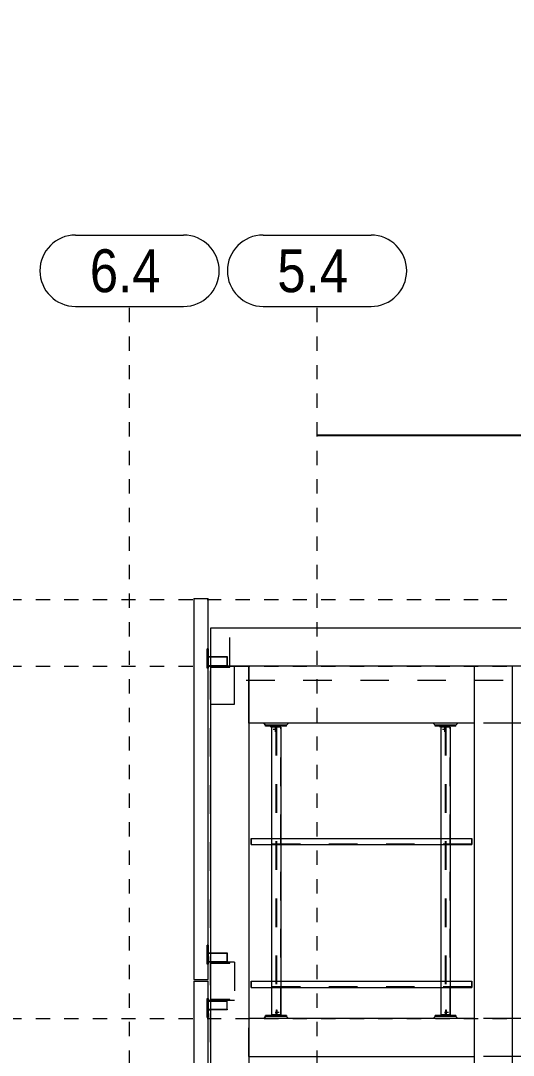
# Model space of a CAD drawing. Header units: millimetres. Extents: x 663313 to 1226001, y 1431724 to 1620898.
# Drawn here: x 663521.64 to 663526.81, y 1524740.09 to 1524750.96 of the extents above; entities that cross this region are included whole.
import ezdxf

# ---------------------------------------------------------------- set-up
doc = ezdxf.new("R2010")
doc.units = ezdxf.units.MM
for name, pattern in [('XKITLINE00', [0]), ('XKITLINE01', [4, 1, -1, 1, -1]), ('XKITLINE02', [4, 2, -2])]:
    doc.linetypes.add(name, pattern=pattern)
for name, color, linetype, lineweight in [('Bolt', 7, 'Continuous', 0), ('Part', 7, 'Continuous', 0), ('S-GRID', 7, 'Continuous', 9)]:
    doc.layers.add(name, color=color, linetype=linetype, lineweight=lineweight)
doc.layers.add('VPORT', color=7, linetype='Continuous')
doc.styles.add('Arial', font='arial.ttf')

# ---------------------------------------------------------------- blocks, each defined once
blk = doc.blocks.new('*A14331906')
at = {"layer": 'S-GRID', "color": 7, "linetype": 'XKITLINE01', "lineweight": 0}
blk.add_line((181.371058, 214.391804), (416.137168, 214.391804), dxfattribs=at)
blk = doc.blocks.new('*A14341907')
at = {"layer": 'S-GRID', "color": 7, "linetype": 'XKITLINE01', "lineweight": 0}
blk.add_line((181.371058, 209.725138), (416.137168, 209.725138), dxfattribs=at)
blk = doc.blocks.new('*A14351908')
at = {"layer": 'S-GRID', "color": 7, "linetype": 'XKITLINE01', "lineweight": 0}
blk.add_line((181.371058, 185.058471), (416.137168, 185.058471), dxfattribs=at)
blk = doc.blocks.new('*A14961969')
at = {"layer": 'S-GRID', "color": 7, "linetype": 'XKITLINE01', "lineweight": 0}
blk.add_line((193.943233, 113.807465), (193.943233, 234.909797), dxfattribs=at)
at = {"layer": 'S-GRID', "color": 7, "style": 'Arial', "width": 0.85}
blk.add_text('6.4', height=3, dxfattribs=at).set_placement((191.162227, 235.909797))
blk = doc.blocks.new('*A15001973')
at = {"layer": 'Part', "color": 7, "linetype": 'XKITLINE02', "lineweight": 0}
for p, q in [((201.291121, 209.725138), (201.292922, 209.725138)), ((252.111087, 209.725138), (201.291121, 209.725138)), ((201.291121, 208.725138), (201.291121, 209.725138)), ((252.110886, 208.725138), (201.291121, 208.725138)), ((252.110886, 208.725138), (252.111087, 208.725138))]:
    blk.add_line(p, q, dxfattribs=at)
at = {"layer": 'Part', "color": 7, "linetype": 'XKITLINE00', "lineweight": 0}
for p, q in [((252.110886, 209.725138), (252.110886, 208.725138)), ((252.112763, 209.725138), (252.111087, 209.725138)), ((252.111087, 208.725138), (252.112763, 208.725138))]:
    blk.add_line(p, q, dxfattribs=at)
blk = doc.blocks.new('*A15011974')
at = {"layer": 'Part', "color": 7, "linetype": 'XKITLINE00', "lineweight": 0}
for p, q in [((252.112964, 212.391804), (199.623236, 212.391804)), ((199.623236, 212.391804), (199.623236, 209.725138)), ((252.109917, 212.391804), (252.109917, 209.725138)), ((218.076578, 209.725138), (199.623236, 209.725138)), ((252.109917, 209.725138), (220.743244, 209.725138)), ((252.109917, 209.725138), (252.112964, 209.725138))]:
    blk.add_line(p, q, dxfattribs=at)
at = {"layer": 'Part', "color": 7, "linetype": 'XKITLINE02', "lineweight": 0}
for p, q in [((200.957544, 209.725138), (200.957544, 212.391804)), ((250.77756, 209.725138), (250.77756, 212.391804)), ((250.77756, 212.391804), (250.779631, 212.391804)), ((199.623236, 209.725138), (199.626254, 209.725138)), ((220.743244, 209.725138), (218.076578, 209.725138))]:
    blk.add_line(p, q, dxfattribs=at)
blk = doc.blocks.new('*A15021975')
at = {"layer": 'Part', "color": 7, "linetype": 'XKITLINE00', "lineweight": 0}
for p, q in [((202.289902, 205.725138), (202.289902, 209.725138)), ((218.076578, 209.725138), (202.289902, 209.725138)), ((250.443001, 209.725138), (220.743244, 209.725138)), ((250.443001, 205.725138), (250.443001, 209.725138)), ((218.076578, 205.725138), (202.289902, 205.725138)), ((250.443201, 205.725138), (220.743244, 205.725138))]:
    blk.add_line(p, q, dxfattribs=at)
at = {"layer": 'Part', "color": 7, "linetype": 'XKITLINE02', "lineweight": 0}
for p, q in [((202.289902, 209.725138), (202.291122, 209.725138)), ((202.291122, 209.725138), (202.291122, 205.725138)), ((220.743244, 209.725138), (218.076578, 209.725138)), ((250.443001, 209.725138), (250.444221, 209.725138)), ((250.444221, 209.725138), (250.443001, 209.725138)), ((250.444221, 205.725138), (250.444221, 209.725138)), ((202.291122, 205.725138), (202.289902, 205.725138)), ((220.743244, 205.725138), (218.076578, 205.725138)), ((250.443201, 205.725138), (250.444221, 205.725138)), ((250.444221, 205.725138), (250.443201, 205.725138))]:
    blk.add_line(p, q, dxfattribs=at)
blk = doc.blocks.new('*A15031976')
at = {"layer": 'Part', "color": 7, "linetype": 'XKITLINE00', "lineweight": 0}
for p, q in [((202.456583, 197.225138), (202.456583, 197.658471)), ((202.456583, 197.658471), (202.456622, 197.658471)), ((202.456583, 197.658471), (217.910553, 197.658471)), ((202.456583, 197.225138), (217.910553, 197.225138)), ((217.909943, 197.658471), (217.909943, 197.225138)), ((217.910514, 197.265138), (217.909943, 197.265138)), ((217.909982, 197.265138), (217.910514, 197.265138)), ((217.910514, 197.265138), (217.910514, 197.658471)), ((217.910553, 197.265138), (217.910553, 197.225138))]:
    blk.add_line(p, q, dxfattribs=at)
at = {"layer": 'Part', "color": 7, "linetype": 'XKITLINE02', "lineweight": 0}
for p, q in [((202.457193, 197.225138), (202.456583, 197.225138)), ((202.456622, 197.658471), (202.456622, 197.265138)), ((202.456622, 197.265138), (202.457154, 197.265138)), ((217.909943, 197.265138), (202.456622, 197.265138)), ((202.457154, 197.265138), (202.457154, 197.658471)), ((202.457154, 197.658471), (202.457193, 197.658471)), ((202.457193, 197.658471), (202.457193, 197.225138)), ((217.909982, 197.658471), (217.909943, 197.658471)), ((217.909982, 197.265138), (217.909982, 197.658471)), ((217.910553, 197.658471), (217.910514, 197.658471)), ((217.910553, 197.658471), (217.910553, 197.265138))]:
    blk.add_line(p, q, dxfattribs=at)
blk = doc.blocks.new('*A15041977')
at = {"layer": 'Part', "color": 7, "linetype": 'XKITLINE00', "lineweight": 0}
for p, q in [((218.076578, 185.058471), (202.289902, 185.058471)), ((202.289902, 185.058471), (202.289902, 182.391804)), ((250.443001, 185.058471), (220.743244, 185.058471)), ((250.443001, 185.058471), (250.443201, 185.058471)), ((250.443001, 185.058471), (250.443001, 182.391804)), ((250.443201, 185.058471), (250.443001, 185.058471)), ((202.289902, 182.391804), (218.076578, 182.391804)), ((250.443001, 182.391804), (220.743244, 182.391804)), ((250.443001, 182.391804), (250.443201, 182.391804))]:
    blk.add_line(p, q, dxfattribs=at)
at = {"layer": 'Part', "color": 7, "linetype": 'XKITLINE02', "lineweight": 0}
for p, q in [((202.291122, 182.391804), (202.291122, 185.058471)), ((220.743244, 185.058471), (218.076578, 185.058471)), ((250.443201, 185.058471), (250.444221, 185.058471)), ((250.443201, 185.058471), (250.444221, 185.058471)), ((250.444221, 182.391804), (250.444221, 185.058471)), ((220.743244, 182.391804), (218.076578, 182.391804)), ((250.443001, 182.391804), (250.444221, 182.391804)), ((250.443201, 182.391804), (250.444221, 182.391804))]:
    blk.add_line(p, q, dxfattribs=at)
blk = doc.blocks.new('*A15051978')
at = {"layer": 'Part', "color": 7, "linetype": 'XKITLINE00', "lineweight": 0}
for p, q in [((202.456583, 187.225138), (202.456583, 187.658471)), ((202.456583, 187.658471), (202.456622, 187.658471)), ((202.456583, 187.658471), (217.910553, 187.658471)), ((217.909943, 187.658471), (217.909943, 187.225138)), ((217.910514, 187.265138), (217.910514, 187.658471)), ((202.456583, 187.225138), (217.910553, 187.225138)), ((217.910514, 187.265138), (217.909943, 187.265138)), ((217.909982, 187.265138), (217.910514, 187.265138)), ((217.910553, 187.265138), (217.910553, 187.225138))]:
    blk.add_line(p, q, dxfattribs=at)
at = {"layer": 'Part', "color": 7, "linetype": 'XKITLINE02', "lineweight": 0}
for p, q in [((202.456622, 187.658471), (202.456622, 187.265138)), ((202.457154, 187.265138), (202.457154, 187.658471)), ((202.457154, 187.658471), (202.457193, 187.658471)), ((202.457193, 187.658471), (202.457193, 187.225138)), ((217.909982, 187.658471), (217.909943, 187.658471)), ((217.909982, 187.265138), (217.909982, 187.658471)), ((217.910553, 187.658471), (217.910514, 187.658471)), ((217.910553, 187.658471), (217.910553, 187.265138)), ((202.457193, 187.225138), (202.456583, 187.225138)), ((202.456622, 187.265138), (202.457154, 187.265138)), ((217.909943, 187.265138), (202.456622, 187.265138))]:
    blk.add_line(p, q, dxfattribs=at)
blk = doc.blocks.new('*A15211994')
at = {"layer": 'S-GRID', "color": 7, "linetype": 'XKITLINE01', "lineweight": 0}
blk.add_line((207.07657, 113.807465), (207.07657, 234.909797), dxfattribs=at)
at = {"layer": 'S-GRID', "color": 7, "style": 'Arial', "width": 0.85}
blk.add_text('5.4', height=3, dxfattribs=at).set_placement((204.295564, 235.909797))
blk = doc.blocks.new('*A15221995')
at = {"layer": 'S-GRID', "color": 7, "linetype": 'XKITLINE00', "lineweight": 0}
for p, q in [((203.295564, 239.909797), (210.857576, 239.909797)), ((203.295564, 234.909797), (210.857576, 234.909797))]:
    blk.add_line(p, q, dxfattribs=at)
for centre, start, end in [((203.295564, 237.409797), 90, 270), ((210.857576, 237.409797), 270, 90)]:
    blk.add_arc(centre, 2.5, start, end, dxfattribs=at)
blk = doc.blocks.new('*A15241997')
at = {"layer": 'Part', "color": 7, "linetype": 'XKITLINE00', "lineweight": 0}
for p, q in [((218.076578, 209.725138), (218.076578, 157.458471)), ((220.743244, 209.725138), (218.076578, 209.725138)), ((220.743244, 209.725138), (220.743244, 158.125138)), ((220.744463, 205.725138), (220.744463, 185.058471)), ((220.744463, 182.391804), (220.744463, 158.725138)), ((220.743244, 158.075138), (220.743244, 157.508471)), ((219.209164, 155.058471), (219.076683, 155.058471))]:
    blk.add_line(p, q, dxfattribs=at)
at = {"layer": 'Part', "color": 7, "linetype": 'XKITLINE02', "lineweight": 0}
for p, q in [((218.077797, 209.725138), (218.077797, 155.058471)), ((220.743244, 209.725138), (220.744463, 209.725138)), ((220.744463, 209.725138), (220.743244, 209.725138)), ((220.744463, 209.725138), (220.744463, 205.725138)), ((220.744463, 185.058471), (220.744463, 182.391804)), ((220.744463, 158.725138), (220.744463, 155.058471)), ((220.743244, 158.125138), (220.743244, 158.075138)), ((218.076578, 157.458471), (218.076578, 155.058471)), ((220.743244, 157.508471), (220.743244, 155.058471)), ((219.076683, 155.058471), (218.076578, 155.058471)), ((220.744463, 155.058471), (219.209164, 155.058471)), ((220.743244, 155.058471), (220.744463, 155.058471))]:
    blk.add_line(p, q, dxfattribs=at)
blk = doc.blocks.new('*A15251998')
at = {"layer": 'Part', "color": 7, "linetype": 'XKITLINE00', "lineweight": 0}
for p, q in [((199.623236, 209.725138), (199.623236, 157.458471)), ((199.623236, 209.725138), (202.289902, 209.725138)), ((202.289902, 209.725138), (202.289902, 157.458471)), ((202.291121, 205.725138), (202.291121, 185.058471))]:
    blk.add_line(p, q, dxfattribs=at)
at = {"layer": 'Part', "color": 7, "linetype": 'XKITLINE02', "lineweight": 0}
for p, q in [((199.624455, 135.391804), (199.624455, 209.725138)), ((202.289902, 209.725138), (202.291121, 209.725138)), ((202.289902, 209.725138), (202.291121, 209.725138)), ((202.291121, 209.725138), (202.291121, 205.725138)), ((202.291121, 185.058471), (202.291121, 182.391804))]:
    blk.add_line(p, q, dxfattribs=at)
blk = doc.blocks.new('*A15261999')
at = {"layer": 'Part', "color": 7, "linetype": 'XKITLINE00', "lineweight": 0}
for p, q in [((198.456545, 214.458471), (198.456545, 187.791804)), ((198.456545, 214.458471), (199.459588, 214.458471)), ((199.456545, 187.791804), (199.456545, 214.458471)), ((198.456545, 187.791804), (199.459588, 187.791804)), ((198.456545, 187.658471), (198.456545, 167.791804)), ((198.456545, 187.658471), (199.459588, 187.658471)), ((199.456545, 167.791804), (199.456545, 187.658471))]:
    blk.add_line(p, q, dxfattribs=at)
blk = doc.blocks.new('*A16232096')
at = {"layer": 'S-GRID', "color": 7, "linetype": 'XKITLINE00', "lineweight": 0}
for p, q in [((190.162227, 239.909797), (197.724239, 239.909797)), ((190.162227, 234.909797), (197.724239, 234.909797))]:
    blk.add_line(p, q, dxfattribs=at)
for centre, start, end in [((190.162227, 237.409797), 90, 270), ((197.724239, 237.409797), 270, 90)]:
    blk.add_arc(centre, 2.5, start, end, dxfattribs=at)
blk = doc.blocks.new('*A16262099')
at = {"layer": 'Part', "color": 7, "linetype": 'XKITLINE00', "lineweight": 0}
for p, q in [((199.458374, 210.391804), (199.623236, 210.391804)), ((199.458374, 209.725138), (199.458374, 210.391804)), ((199.623236, 209.725138), (199.458374, 209.725138))]:
    blk.add_line(p, q, dxfattribs=at)
at = {"layer": 'Part', "color": 7, "linetype": 'XKITLINE02', "lineweight": 0}
for p, q in [((200.79195, 210.341804), (199.458398, 210.341804)), ((199.458398, 210.341804), (199.458398, 209.775138)), ((199.458618, 210.341804), (199.458618, 210.391804)), ((199.623236, 210.391804), (200.79195, 210.391804)), ((200.79195, 210.391804), (200.791706, 210.391804)), ((200.791706, 210.391804), (200.791706, 209.725138)), ((200.79173, 209.775138), (200.79173, 210.341804)), ((200.79173, 210.341804), (200.79195, 210.341804)), ((200.79195, 210.341804), (200.79195, 210.391804)), ((199.458398, 209.775138), (200.79195, 209.775138)), ((199.458618, 209.725138), (199.458618, 209.775138)), ((199.62504, 209.725138), (199.623236, 209.725138)), ((199.623236, 209.725138), (200.79195, 209.725138)), ((200.791706, 209.725138), (200.79195, 209.725138)), ((200.79195, 209.775138), (200.79173, 209.775138)), ((200.79195, 209.725138), (200.79195, 209.775138))]:
    blk.add_line(p, q, dxfattribs=at)
blk = doc.blocks.new('*A16272100')
at = {"layer": 'Part', "color": 7, "linetype": 'XKITLINE02', "lineweight": 0}
for p, q in [((199.458983, 210.925138), (199.391341, 210.925138)), ((199.391341, 209.591804), (199.391341, 210.925138)), ((199.392317, 210.925138), (199.392317, 209.591804)), ((199.458983, 210.391804), (199.458983, 209.725138)), ((199.458983, 209.591804), (199.391341, 209.591804))]:
    blk.add_line(p, q, dxfattribs=at)
at = {"layer": 'Part', "color": 7, "linetype": 'XKITLINE00', "lineweight": 0}
for p, q in [((199.458008, 210.925138), (199.458008, 209.591804)), ((199.458008, 210.925138), (199.458983, 210.925138)), ((199.458983, 210.925138), (199.458983, 210.391804)), ((199.458008, 209.591804), (199.458983, 209.591804)), ((199.458983, 209.725138), (199.458983, 209.591804))]:
    blk.add_line(p, q, dxfattribs=at)
blk = doc.blocks.new('*A16282101')
at = {"layer": 'Part', "color": 7, "linetype": 'XKITLINE02', "lineweight": 0}
for p, q in [((200.958982, 209.725138), (199.624674, 209.725138)), ((199.624674, 209.725138), (199.624674, 209.658471)), ((199.624674, 209.658471), (200.958982, 209.658471)), ((199.625649, 209.658471), (199.625649, 209.725138)), ((200.958007, 209.658471), (200.958007, 209.725138)), ((200.958982, 209.658471), (200.958982, 209.725138))]:
    blk.add_line(p, q, dxfattribs=at)
blk = doc.blocks.new('*A16292102')
at = {"layer": 'Part', "color": 7, "linetype": 'XKITLINE02', "lineweight": 0}
for p, q in [((199.624455, 209.725138), (199.626255, 209.725138)), ((201.291121, 209.725138), (199.624455, 209.725138)), ((199.624455, 209.725138), (199.624455, 207.058471)), ((201.291121, 209.725138), (201.292922, 209.725138)), ((201.291121, 207.058471), (201.291121, 209.725138)), ((199.624455, 207.058471), (199.626255, 207.058471)), ((199.624455, 207.058471), (201.291121, 207.058471)), ((201.291121, 207.058471), (201.292922, 207.058471))]:
    blk.add_line(p, q, dxfattribs=at)
blk = doc.blocks.new('*A16302103')
at = {"layer": 'Part', "color": 7, "linetype": 'XKITLINE00', "lineweight": 0}
for p, q in [((204.944007, 205.591804), (203.47734, 205.591804)), ((203.47734, 205.591804), (203.47734, 205.525138)), ((204.944007, 205.525138), (203.47734, 205.525138)), ((204.944543, 205.591804), (204.944007, 205.591804)), ((204.944007, 205.591804), (204.944543, 205.591804)), ((204.944007, 205.525138), (204.944007, 205.591804)), ((204.944007, 205.525138), (204.944543, 205.525138)), ((204.944543, 205.525138), (204.944007, 205.525138)), ((204.944543, 205.525138), (204.944543, 205.591804))]:
    blk.add_line(p, q, dxfattribs=at)
at = {"layer": 'Part', "color": 7, "linetype": 'XKITLINE02', "lineweight": 0}
blk.add_line((203.477877, 205.525138), (203.477877, 205.591804), dxfattribs=at)
blk = doc.blocks.new('*A16312104')
at = {"layer": 'Part', "color": 7, "linetype": 'XKITLINE00', "lineweight": 0}
for p, q in [((203.47734, 205.591804), (203.343909, 205.725138)), ((204.944007, 205.591804), (203.47734, 205.591804)), ((205.077242, 205.725138), (204.944007, 205.591804)), ((204.944543, 205.591804), (204.944007, 205.591804)), ((205.077974, 205.725138), (204.944543, 205.591804))]:
    blk.add_line(p, q, dxfattribs=at)
at = {"layer": 'Part', "color": 7, "linetype": 'XKITLINE02', "lineweight": 0}
for p, q in [((205.077974, 205.725138), (203.343909, 205.725138)), ((203.344641, 205.725138), (203.477877, 205.591804)), ((203.477877, 205.591804), (203.47734, 205.591804)), ((205.077242, 205.725138), (205.077974, 205.725138))]:
    blk.add_line(p, q, dxfattribs=at)
blk = doc.blocks.new('*A16322105')
at = {"layer": 'Part', "color": 7, "linetype": 'XKITLINE00', "lineweight": 0}
for p, q in [((203.790795, 205.525138), (203.790795, 205.491804)), ((203.790795, 205.491804), (204.157462, 205.491804)), ((204.157462, 205.491804), (204.157462, 205.458471)), ((204.190795, 205.525138), (204.190795, 205.458471)), ((204.191088, 205.525138), (204.191088, 205.458471))]:
    blk.add_line(p, q, dxfattribs=at)
at = {"layer": 'Part', "color": 7, "linetype": 'XKITLINE02', "lineweight": 0}
for p, q in [((204.191088, 205.525138), (203.790795, 205.525138)), ((203.791088, 205.491804), (203.791088, 205.525138)), ((204.157755, 205.491804), (204.157462, 205.491804)), ((204.157462, 205.458471), (204.157462, 205.125138)), ((204.191088, 205.125138), (204.157462, 205.125138)), ((204.157755, 205.125138), (204.157755, 205.491804)), ((204.190795, 205.458471), (204.190795, 205.125138)), ((204.191088, 205.458471), (204.191088, 205.125138))]:
    blk.add_line(p, q, dxfattribs=at)
blk = doc.blocks.new('*A16332106')
at = {"layer": 'Bolt', "color": 7, "linetype": 'XKITLINE02', "lineweight": 0}
for p, q in [((204.283742, 205.291804), (203.997608, 205.291804)), ((204.190846, 205.245138), (204.157513, 205.245138)), ((204.191037, 205.338471), (204.157703, 205.338471)), ((204.230907, 205.245138), (204.190907, 205.245138)), ((204.230976, 205.338471), (204.190976, 205.338471))]:
    blk.add_line(p, q, dxfattribs=at)
blk = doc.blocks.new('*A16342107')
at = {"layer": 'Bolt'}
for points in [[(203.724, 205.592), (203.724, 205.525), (203.631, 205.525), (203.631, 205.592)], [(204.791, 205.592), (204.791, 205.525), (204.698, 205.525), (204.698, 205.592)]]:
    blk.add_hatch(color=7, dxfattribs=at).paths.add_polyline_path(points, flags=17)
at = {"layer": 'Bolt', "color": 7, "linetype": 'XKITLINE00', "lineweight": 0}
for p, q in [((203.631, 205.592), (203.631, 205.525)), ((203.678, 205.592), (203.678, 205.525)), ((203.724, 205.592), (203.724, 205.525)), ((204.698, 205.592), (204.698, 205.525)), ((204.744, 205.592), (204.744, 205.525)), ((204.791, 205.592), (204.791, 205.525))]:
    blk.add_line(p, q, dxfattribs=at)
blk = doc.blocks.new('*A16362109')
at = {"layer": 'Part', "color": 7, "linetype": 'XKITLINE02', "lineweight": 0}
for p, q in [((201.292922, 188.991804), (199.624455, 188.991804)), ((199.624455, 188.991804), (199.624455, 186.325138)), ((201.291121, 188.991804), (201.291121, 186.325138)), ((199.624455, 186.325138), (201.292922, 186.325138))]:
    blk.add_line(p, q, dxfattribs=at)
blk = doc.blocks.new('*A16372110')
at = {"layer": 'Part', "color": 7, "linetype": 'XKITLINE00', "lineweight": 0}
for p, q in [((204.544031, 205.458471), (203.877365, 205.458471)), ((203.877365, 205.458471), (203.877365, 197.658471)), ((204.54407, 205.458471), (204.544031, 205.458471)), ((204.54448, 205.458471), (204.544031, 205.458471)), ((204.544031, 205.458471), (204.544031, 197.658471)), ((204.54448, 205.458471), (204.54448, 197.658471)), ((204.544519, 205.458471), (204.54448, 205.458471)), ((203.877365, 197.225138), (203.877365, 187.658471)), ((204.544031, 197.225138), (204.544031, 187.658471)), ((204.54448, 197.225138), (204.54448, 187.658471)), ((203.877365, 187.225138), (203.877365, 185.325138)), ((204.544031, 187.225138), (204.544031, 185.325138)), ((204.54448, 187.225138), (204.54448, 185.325138)), ((203.877404, 185.325138), (203.877365, 185.325138)), ((203.877365, 185.325138), (204.544031, 185.325138)), ((204.544031, 185.325138), (204.54407, 185.325138)), ((204.54448, 185.325138), (204.544031, 185.325138)), ((204.54448, 185.325138), (204.544519, 185.325138))]:
    blk.add_line(p, q, dxfattribs=at)
at = {"layer": 'Part', "color": 7, "linetype": 'XKITLINE02', "lineweight": 0}
for p, q in [((203.877404, 205.458471), (203.877404, 185.325138)), ((203.877813, 205.458471), (203.877813, 185.325138)), ((203.877852, 205.458471), (203.877852, 185.325138)), ((204.190737, 205.458471), (204.190737, 185.325138)), ((204.191146, 205.458471), (204.191146, 185.325138)), ((204.230737, 205.458471), (204.230737, 185.325138)), ((204.231146, 205.458471), (204.231146, 185.325138)), ((204.544519, 205.458471), (204.544031, 205.458471)), ((204.54407, 185.325138), (204.54407, 205.458471)), ((204.544519, 185.325138), (204.544519, 205.458471)), ((203.877365, 197.658471), (203.877365, 197.225138)), ((204.544031, 197.658471), (204.544031, 197.225138)), ((204.54448, 197.658471), (204.54448, 197.225138)), ((203.877365, 187.658471), (203.877365, 187.225138)), ((204.544031, 187.658471), (204.544031, 187.225138)), ((204.54448, 187.658471), (204.54448, 187.225138)), ((204.544519, 185.325138), (204.544031, 185.325138))]:
    blk.add_line(p, q, dxfattribs=at)
blk = doc.blocks.new('*A16392112')
at = {"layer": 'Part', "color": 7, "linetype": 'XKITLINE00', "lineweight": 0}
for p, q in [((203.47734, 185.191804), (203.343909, 185.058471)), ((204.944007, 185.191804), (203.47734, 185.191804)), ((204.944543, 185.191804), (204.944007, 185.191804)), ((204.944007, 185.191804), (205.077242, 185.058471)), ((205.077974, 185.058471), (204.944543, 185.191804))]:
    blk.add_line(p, q, dxfattribs=at)
at = {"layer": 'Part', "color": 7, "linetype": 'XKITLINE02', "lineweight": 0}
for p, q in [((203.343909, 185.058471), (203.344641, 185.058471)), ((205.077974, 185.058471), (203.343909, 185.058471)), ((203.344641, 185.058471), (203.477877, 185.191804)), ((204.944543, 185.191804), (204.944007, 185.191804))]:
    blk.add_line(p, q, dxfattribs=at)
blk = doc.blocks.new('*A16402113')
at = {"layer": 'Part', "color": 7, "linetype": 'XKITLINE02', "lineweight": 0}
for p, q in [((200.958982, 186.391804), (199.624674, 186.391804)), ((199.624674, 186.391804), (199.624674, 186.325138)), ((199.624674, 186.325138), (200.958982, 186.325138)), ((199.625649, 186.325138), (199.625649, 186.391804)), ((200.958007, 186.325138), (200.958007, 186.391804)), ((200.958982, 186.325138), (200.958982, 186.391804))]:
    blk.add_line(p, q, dxfattribs=at)
blk = doc.blocks.new('*A16412114')
at = {"layer": 'Part', "color": 7, "linetype": 'XKITLINE02', "lineweight": 0}
for p, q in [((199.391341, 185.125138), (199.391341, 186.458471)), ((199.391341, 186.458471), (199.392317, 186.458471)), ((199.391341, 186.458471), (199.458008, 186.458471)), ((199.392317, 186.458471), (199.392317, 185.125138)), ((199.458983, 186.325138), (199.458983, 185.658471)), ((199.392317, 185.125138), (199.391341, 185.125138)), ((199.391341, 185.125138), (199.458008, 185.125138))]:
    blk.add_line(p, q, dxfattribs=at)
at = {"layer": 'Part', "color": 7, "linetype": 'XKITLINE00', "lineweight": 0}
for p, q in [((199.458983, 186.458471), (199.458008, 186.458471)), ((199.458008, 186.458471), (199.458008, 185.125138)), ((199.458983, 186.458471), (199.458983, 186.325138)), ((199.458983, 185.658471), (199.458983, 185.125138)), ((199.458008, 185.125138), (199.458983, 185.125138))]:
    blk.add_line(p, q, dxfattribs=at)
blk = doc.blocks.new('*A16422115')
at = {"layer": 'Part', "color": 7, "linetype": 'XKITLINE00', "lineweight": 0}
for p, q in [((199.458374, 185.658471), (199.458374, 186.325138)), ((199.458374, 186.325138), (199.623236, 186.325138)), ((199.458374, 185.658471), (199.623236, 185.658471))]:
    blk.add_line(p, q, dxfattribs=at)
at = {"layer": 'Part', "color": 7, "linetype": 'XKITLINE02', "lineweight": 0}
for p, q in [((199.458374, 186.325138), (199.458618, 186.325138)), ((199.458618, 186.275138), (199.458398, 186.275138)), ((199.458398, 186.275138), (199.458398, 185.708471)), ((199.458398, 186.275138), (200.79195, 186.275138)), ((199.458618, 186.325138), (199.458618, 186.275138)), ((199.623236, 186.325138), (199.624455, 186.325138)), ((199.623236, 186.325138), (200.79195, 186.325138)), ((200.791706, 185.658471), (200.791706, 186.325138)), ((200.79173, 185.708471), (200.79173, 186.275138)), ((200.79195, 186.275138), (200.79195, 186.325138)), ((199.458618, 185.658471), (199.458374, 185.658471)), ((199.458398, 185.708471), (199.458618, 185.708471)), ((199.458398, 185.708471), (200.79195, 185.708471)), ((199.458618, 185.708471), (199.458618, 185.658471)), ((200.79195, 185.658471), (199.623236, 185.658471)), ((200.79195, 185.708471), (200.79195, 185.658471))]:
    blk.add_line(p, q, dxfattribs=at)
blk = doc.blocks.new('*A16432116')
at = {"layer": 'Part', "color": 7, "linetype": 'XKITLINE02', "lineweight": 0}
for p, q in [((200.958982, 188.991804), (199.624674, 188.991804)), ((199.624674, 188.991804), (199.624674, 188.925138)), ((199.624674, 188.925138), (200.958982, 188.925138)), ((199.625649, 188.925138), (199.625649, 188.991804)), ((200.958007, 188.925138), (200.958007, 188.991804)), ((200.958982, 188.925138), (200.958982, 188.991804))]:
    blk.add_line(p, q, dxfattribs=at)
blk = doc.blocks.new('*A16442117')
at = {"layer": 'Part', "color": 7, "linetype": 'XKITLINE02', "lineweight": 0}
for p, q in [((199.458983, 190.191804), (199.391341, 190.191804)), ((199.391341, 188.858471), (199.391341, 190.191804)), ((199.392317, 190.191804), (199.392317, 188.858471)), ((199.458983, 189.658471), (199.458983, 188.991804)), ((199.458983, 188.858471), (199.391341, 188.858471))]:
    blk.add_line(p, q, dxfattribs=at)
at = {"layer": 'Part', "color": 7, "linetype": 'XKITLINE00', "lineweight": 0}
for p, q in [((199.458008, 190.191804), (199.458008, 188.858471)), ((199.458008, 190.191804), (199.458983, 190.191804)), ((199.458983, 190.191804), (199.458983, 189.658471)), ((199.458008, 188.858471), (199.458983, 188.858471)), ((199.458983, 188.991804), (199.458983, 188.858471))]:
    blk.add_line(p, q, dxfattribs=at)
blk = doc.blocks.new('*A16452118')
at = {"layer": 'Part', "color": 7, "linetype": 'XKITLINE00', "lineweight": 0}
for p, q in [((199.458374, 189.658471), (199.623236, 189.658471)), ((199.458374, 188.991804), (199.458374, 189.658471)), ((199.623236, 188.991804), (199.458374, 188.991804))]:
    blk.add_line(p, q, dxfattribs=at)
at = {"layer": 'Part', "color": 7, "linetype": 'XKITLINE02', "lineweight": 0}
for p, q in [((200.79195, 189.608471), (199.458398, 189.608471)), ((199.458398, 189.608471), (199.458398, 189.041804)), ((199.458618, 189.608471), (199.458618, 189.658471)), ((199.623236, 189.658471), (200.79195, 189.658471)), ((200.79195, 189.658471), (200.791706, 189.658471)), ((200.791706, 189.658471), (200.791706, 188.991804)), ((200.79173, 189.041804), (200.79173, 189.608471)), ((200.79173, 189.608471), (200.79195, 189.608471)), ((200.79195, 189.608471), (200.79195, 189.658471)), ((199.458398, 189.041804), (200.79195, 189.041804)), ((199.458618, 188.991804), (199.458618, 189.041804)), ((199.624455, 188.991804), (199.623236, 188.991804)), ((199.623236, 188.991804), (200.79195, 188.991804)), ((200.791706, 188.991804), (200.79195, 188.991804)), ((200.79195, 189.041804), (200.79173, 189.041804)), ((200.79195, 188.991804), (200.79195, 189.041804))]:
    blk.add_line(p, q, dxfattribs=at)
blk = doc.blocks.new('*A16462119')
at = {"layer": 'Part', "color": 7, "linetype": 'XKITLINE00', "lineweight": 0}
for p, q in [((204.944543, 185.258471), (203.47734, 185.258471)), ((203.47734, 185.191804), (203.47734, 185.258471)), ((204.944543, 185.191804), (203.47734, 185.191804)), ((204.944007, 185.258471), (204.944543, 185.258471)), ((204.944007, 185.258471), (204.944007, 185.191804)), ((204.944007, 185.191804), (204.944543, 185.191804)), ((204.944543, 185.191804), (204.944543, 185.258471))]:
    blk.add_line(p, q, dxfattribs=at)
at = {"layer": 'Part', "color": 7, "linetype": 'XKITLINE02', "lineweight": 0}
blk.add_line((203.477877, 185.191804), (203.477877, 185.258471), dxfattribs=at)
blk = doc.blocks.new('*A16472120')
at = {"layer": 'Part', "color": 7, "linetype": 'XKITLINE02', "lineweight": 0}
for p, q in [((204.230795, 185.658471), (204.264421, 185.658471)), ((204.230795, 185.658471), (204.230795, 185.325138)), ((204.231088, 185.258471), (204.231088, 185.658471)), ((204.264129, 185.658471), (204.264129, 185.325138)), ((204.264421, 185.658471), (204.264421, 185.325138)), ((204.631088, 185.258471), (204.230795, 185.258471))]:
    blk.add_line(p, q, dxfattribs=at)
at = {"layer": 'Part', "color": 7, "linetype": 'XKITLINE00', "lineweight": 0}
for p, q in [((204.230795, 185.325138), (204.230795, 185.258471)), ((204.264129, 185.325138), (204.264129, 185.291804)), ((204.264129, 185.291804), (204.630795, 185.291804)), ((204.264421, 185.325138), (204.264421, 185.291804)), ((204.630795, 185.291804), (204.631088, 185.291804)), ((204.631088, 185.291804), (204.630795, 185.291804)), ((204.630795, 185.291804), (204.630795, 185.258471)), ((204.631088, 185.291804), (204.631088, 185.258471))]:
    blk.add_line(p, q, dxfattribs=at)
blk = doc.blocks.new('*A16482121')
at = {"layer": 'Bolt', "color": 7, "linetype": 'XKITLINE02', "lineweight": 0}
for p, q in [((204.138142, 185.491804), (204.424275, 185.491804)), ((204.190907, 185.538471), (204.230907, 185.538471)), ((204.230846, 185.538471), (204.26418, 185.538471)), ((204.190976, 185.445138), (204.230976, 185.445138)), ((204.231037, 185.445138), (204.26437, 185.445138))]:
    blk.add_line(p, q, dxfattribs=at)
blk = doc.blocks.new('*A16492122')
at = {"layer": 'Bolt'}
for points in [[(203.724, 185.258), (203.724, 185.192), (203.631, 185.192), (203.631, 185.258)], [(204.791, 185.258), (204.791, 185.192), (204.698, 185.192), (204.698, 185.258)]]:
    blk.add_hatch(color=7, dxfattribs=at).paths.add_polyline_path(points, flags=17)
at = {"layer": 'Bolt', "color": 7, "linetype": 'XKITLINE00', "lineweight": 0}
for p, q in [((203.631, 185.192), (203.631, 185.258)), ((203.678, 185.192), (203.678, 185.258)), ((203.724, 185.192), (203.724, 185.258)), ((204.698, 185.192), (204.698, 185.258)), ((204.744, 185.192), (204.744, 185.258)), ((204.791, 185.192), (204.791, 185.258))]:
    blk.add_line(p, q, dxfattribs=at)
blk = doc.blocks.new('*A17922265')
at = {"layer": 'Part', "color": 7, "linetype": 'XKITLINE00', "lineweight": 0}
for p, q in [((216.40973, 205.458471), (215.743063, 205.458471)), ((215.743063, 205.458471), (215.743063, 197.658471)), ((216.409769, 205.458471), (216.40973, 205.458471)), ((216.410179, 205.458471), (216.40973, 205.458471)), ((216.40973, 205.458471), (216.40973, 197.658471)), ((216.410179, 205.458471), (216.410179, 197.658471)), ((216.410218, 205.458471), (216.410179, 205.458471)), ((215.743063, 197.225138), (215.743063, 187.658471)), ((216.40973, 197.225138), (216.40973, 187.658471)), ((216.410179, 197.225138), (216.410179, 187.658471)), ((215.743063, 187.225138), (215.743063, 185.325138)), ((216.40973, 187.225138), (216.40973, 185.325138)), ((216.410179, 187.225138), (216.410179, 185.325138)), ((215.743102, 185.325138), (215.743063, 185.325138)), ((215.743063, 185.325138), (216.40973, 185.325138)), ((216.40973, 185.325138), (216.409769, 185.325138)), ((216.410179, 185.325138), (216.40973, 185.325138)), ((216.410179, 185.325138), (216.410218, 185.325138))]:
    blk.add_line(p, q, dxfattribs=at)
at = {"layer": 'Part', "color": 7, "linetype": 'XKITLINE02', "lineweight": 0}
for p, q in [((215.743102, 205.458471), (215.743102, 185.325138)), ((215.743512, 205.458471), (215.743512, 185.325138)), ((215.743551, 205.458471), (215.743551, 185.325138)), ((216.056436, 205.458471), (216.056436, 185.325138)), ((216.056845, 205.458471), (216.056845, 185.325138)), ((216.096436, 205.458471), (216.096436, 185.325138)), ((216.096845, 205.458471), (216.096845, 185.325138)), ((216.410218, 205.458471), (216.40973, 205.458471)), ((216.409769, 185.325138), (216.409769, 205.458471)), ((216.410218, 185.325138), (216.410218, 205.458471)), ((215.743063, 197.658471), (215.743063, 197.225138)), ((216.40973, 197.658471), (216.40973, 197.225138)), ((216.410179, 197.658471), (216.410179, 197.225138)), ((215.743063, 187.658471), (215.743063, 187.225138)), ((216.40973, 187.658471), (216.40973, 187.225138)), ((216.410179, 187.658471), (216.410179, 187.225138)), ((216.410218, 185.325138), (216.40973, 185.325138))]:
    blk.add_line(p, q, dxfattribs=at)
blk = doc.blocks.new('*A17942267')
at = {"layer": 'Part', "color": 7, "linetype": 'XKITLINE00', "lineweight": 0}
for p, q in [((215.343039, 185.191804), (215.209608, 185.058471)), ((216.809705, 185.191804), (215.343039, 185.191804)), ((216.810242, 185.191804), (216.809705, 185.191804)), ((216.809705, 185.191804), (216.942941, 185.058471)), ((216.943673, 185.058471), (216.810242, 185.191804))]:
    blk.add_line(p, q, dxfattribs=at)
at = {"layer": 'Part', "color": 7, "linetype": 'XKITLINE02', "lineweight": 0}
for p, q in [((215.209608, 185.058471), (215.21034, 185.058471)), ((216.943673, 185.058471), (215.209608, 185.058471)), ((215.21034, 185.058471), (215.343576, 185.191804)), ((216.810242, 185.191804), (216.809705, 185.191804))]:
    blk.add_line(p, q, dxfattribs=at)
blk = doc.blocks.new('*A17952268')
at = {"layer": 'Part', "color": 7, "linetype": 'XKITLINE00', "lineweight": 0}
for p, q in [((216.810242, 185.258471), (215.343039, 185.258471)), ((215.343039, 185.191804), (215.343039, 185.258471)), ((216.810242, 185.191804), (215.343039, 185.191804)), ((216.809705, 185.258471), (216.810242, 185.258471)), ((216.809705, 185.258471), (216.809705, 185.191804)), ((216.809705, 185.191804), (216.810242, 185.191804)), ((216.810242, 185.191804), (216.810242, 185.258471))]:
    blk.add_line(p, q, dxfattribs=at)
at = {"layer": 'Part', "color": 7, "linetype": 'XKITLINE02', "lineweight": 0}
blk.add_line((215.343576, 185.191804), (215.343576, 185.258471), dxfattribs=at)
blk = doc.blocks.new('*A17962269')
at = {"layer": 'Part', "color": 7, "linetype": 'XKITLINE02', "lineweight": 0}
for p, q in [((216.096494, 185.658471), (216.13012, 185.658471)), ((216.096494, 185.658471), (216.096494, 185.325138)), ((216.096787, 185.258471), (216.096787, 185.658471)), ((216.129827, 185.658471), (216.129827, 185.325138)), ((216.13012, 185.658471), (216.13012, 185.325138)), ((216.496787, 185.258471), (216.096494, 185.258471))]:
    blk.add_line(p, q, dxfattribs=at)
at = {"layer": 'Part', "color": 7, "linetype": 'XKITLINE00', "lineweight": 0}
for p, q in [((216.096494, 185.325138), (216.096494, 185.258471)), ((216.129827, 185.325138), (216.129827, 185.291804)), ((216.129827, 185.291804), (216.496494, 185.291804)), ((216.13012, 185.325138), (216.13012, 185.291804)), ((216.496494, 185.291804), (216.496787, 185.291804)), ((216.496787, 185.291804), (216.496494, 185.291804)), ((216.496494, 185.291804), (216.496494, 185.258471)), ((216.496787, 185.291804), (216.496787, 185.258471))]:
    blk.add_line(p, q, dxfattribs=at)
blk = doc.blocks.new('*A17972270')
at = {"layer": 'Bolt', "color": 7, "linetype": 'XKITLINE02', "lineweight": 0}
for p, q in [((216.00384, 185.491804), (216.289974, 185.491804)), ((216.056606, 185.538471), (216.096606, 185.538471)), ((216.096545, 185.538471), (216.129879, 185.538471)), ((216.056675, 185.445138), (216.096675, 185.445138)), ((216.096736, 185.445138), (216.130069, 185.445138))]:
    blk.add_line(p, q, dxfattribs=at)
blk = doc.blocks.new('*A17982271')
at = {"layer": 'Bolt'}
for points in [[(215.59, 185.258), (215.59, 185.192), (215.497, 185.192), (215.497, 185.258)], [(216.657, 185.258), (216.657, 185.192), (216.563, 185.192), (216.563, 185.258)]]:
    blk.add_hatch(color=7, dxfattribs=at).paths.add_polyline_path(points, flags=17)
at = {"layer": 'Bolt', "color": 7, "linetype": 'XKITLINE00', "lineweight": 0}
for p, q in [((215.497, 185.192), (215.497, 185.258)), ((215.543, 185.192), (215.543, 185.258)), ((215.59, 185.192), (215.59, 185.258)), ((216.563, 185.192), (216.563, 185.258)), ((216.61, 185.192), (216.61, 185.258)), ((216.657, 185.192), (216.657, 185.258))]:
    blk.add_line(p, q, dxfattribs=at)
blk = doc.blocks.new('*A18322305')
at = {"layer": 'Part', "color": 7, "linetype": 'XKITLINE00', "lineweight": 0}
for p, q in [((216.809705, 205.591804), (215.343039, 205.591804)), ((215.343039, 205.591804), (215.343039, 205.525138)), ((216.809705, 205.525138), (215.343039, 205.525138)), ((216.810242, 205.591804), (216.809705, 205.591804)), ((216.809705, 205.591804), (216.810242, 205.591804)), ((216.809705, 205.525138), (216.809705, 205.591804)), ((216.809705, 205.525138), (216.810242, 205.525138)), ((216.810242, 205.525138), (216.809705, 205.525138)), ((216.810242, 205.525138), (216.810242, 205.591804))]:
    blk.add_line(p, q, dxfattribs=at)
at = {"layer": 'Part', "color": 7, "linetype": 'XKITLINE02', "lineweight": 0}
blk.add_line((215.343576, 205.525138), (215.343576, 205.591804), dxfattribs=at)
blk = doc.blocks.new('*A18332306')
at = {"layer": 'Part', "color": 7, "linetype": 'XKITLINE00', "lineweight": 0}
for p, q in [((215.343039, 205.591804), (215.209608, 205.725138)), ((216.809705, 205.591804), (215.343039, 205.591804)), ((216.942941, 205.725138), (216.809705, 205.591804)), ((216.810242, 205.591804), (216.809705, 205.591804)), ((216.943673, 205.725138), (216.810242, 205.591804))]:
    blk.add_line(p, q, dxfattribs=at)
at = {"layer": 'Part', "color": 7, "linetype": 'XKITLINE02', "lineweight": 0}
for p, q in [((216.943673, 205.725138), (215.209608, 205.725138)), ((215.21034, 205.725138), (215.343576, 205.591804)), ((215.343576, 205.591804), (215.343039, 205.591804)), ((216.942941, 205.725138), (216.943673, 205.725138))]:
    blk.add_line(p, q, dxfattribs=at)
blk = doc.blocks.new('*A18342307')
at = {"layer": 'Part', "color": 7, "linetype": 'XKITLINE00', "lineweight": 0}
for p, q in [((215.656494, 205.525138), (215.656494, 205.491804)), ((215.656494, 205.491804), (216.023161, 205.491804)), ((216.023161, 205.491804), (216.023161, 205.458471)), ((216.056494, 205.525138), (216.056494, 205.458471)), ((216.056787, 205.525138), (216.056787, 205.458471))]:
    blk.add_line(p, q, dxfattribs=at)
at = {"layer": 'Part', "color": 7, "linetype": 'XKITLINE02', "lineweight": 0}
for p, q in [((216.056787, 205.525138), (215.656494, 205.525138)), ((215.656787, 205.491804), (215.656787, 205.525138)), ((216.023453, 205.491804), (216.023161, 205.491804)), ((216.023161, 205.458471), (216.023161, 205.125138)), ((216.056787, 205.125138), (216.023161, 205.125138)), ((216.023453, 205.125138), (216.023453, 205.491804)), ((216.056494, 205.458471), (216.056494, 205.125138)), ((216.056787, 205.458471), (216.056787, 205.125138))]:
    blk.add_line(p, q, dxfattribs=at)
blk = doc.blocks.new('*A18352308')
at = {"layer": 'Bolt', "color": 7, "linetype": 'XKITLINE02', "lineweight": 0}
for p, q in [((216.14944, 205.291804), (215.863307, 205.291804)), ((216.056545, 205.245138), (216.023212, 205.245138)), ((216.056736, 205.338471), (216.023402, 205.338471)), ((216.096606, 205.245138), (216.056606, 205.245138)), ((216.096675, 205.338471), (216.056675, 205.338471))]:
    blk.add_line(p, q, dxfattribs=at)
blk = doc.blocks.new('*A18362309')
at = {"layer": 'Bolt'}
for points in [[(215.59, 205.592), (215.59, 205.525), (215.497, 205.525), (215.497, 205.592)], [(216.657, 205.592), (216.657, 205.525), (216.563, 205.525), (216.563, 205.592)]]:
    blk.add_hatch(color=7, dxfattribs=at).paths.add_polyline_path(points, flags=17)
at = {"layer": 'Bolt', "color": 7, "linetype": 'XKITLINE00', "lineweight": 0}
for p, q in [((215.497, 205.592), (215.497, 205.525)), ((215.543, 205.592), (215.543, 205.525)), ((215.59, 205.592), (215.59, 205.525)), ((216.563, 205.592), (216.563, 205.525)), ((216.61, 205.592), (216.61, 205.525)), ((216.657, 205.592), (216.657, 205.525))]:
    blk.add_line(p, q, dxfattribs=at)

msp = doc.modelspace()

# ---------------------------------------------------------------- hatches: boundary and pattern name
at = {"layer": 'VPORT'}
h = msp.add_hatch(dxfattribs=at)
h.set_pattern_fill('ANGLE')
h.set_pattern_definition([(235.288, (663627.358, 1524790.5456), (5.74185, -3.9776), [5.08, -1.905]), (325.288, (663627.358, 1524790.5456), (3.9776, 5.74185), [5.08, -1.905])])
h.paths.add_polyline_path([(663617.8537, 1524792.0691), (663619.0867, 1524791.215), (663617.3783, 1524788.7489), (663616.1453, 1524789.603)])
edge = h.paths.add_edge_path(flags=16)
edge.add_line((663617.5126, 1524790.4806), (663617.7194, 1524790.3374))
edge = h.paths.add_edge_path(flags=16)
edge.add_line((663617.5444, 1524790.3056), (663617.6876, 1524790.5124))
h.paths.add_polyline_path([(663612.4437, 1524784.2591), (663613.6767, 1524783.405), (663611.9683, 1524780.9389), (663610.7353, 1524781.793)])
edge = h.paths.add_edge_path(flags=16)
edge.add_line((663612.1026, 1524782.6706), (663612.3094, 1524782.5274))
edge = h.paths.add_edge_path(flags=16)
edge.add_line((663612.1344, 1524782.4956), (663612.2776, 1524782.7024))
h.paths.add_polyline_path([(663604.7567, 1524773.1621), (663605.9897, 1524772.308), (663604.2813, 1524769.8419), (663603.0483, 1524770.696)])
edge = h.paths.add_edge_path(flags=16)
edge.add_line((663604.4156, 1524771.5736), (663604.6224, 1524771.4304))
edge = h.paths.add_edge_path(flags=16)
edge.add_line((663604.4474, 1524771.3986), (663604.5906, 1524771.6054))
h.paths.add_polyline_path([(663599.8027, 1524766.0101), (663601.0357, 1524765.156), (663599.3273, 1524762.6899), (663598.0943, 1524763.544)])
edge = h.paths.add_edge_path(flags=16)
edge.add_line((663599.4616, 1524764.4216), (663599.6684, 1524764.2784))
edge = h.paths.add_edge_path(flags=16)
edge.add_line((663599.4934, 1524764.2466), (663599.6366, 1524764.4534))
h.paths.add_polyline_path([(663592.6837, 1524755.7351), (663593.9167, 1524754.881), (663592.2083, 1524752.4149), (663590.9753, 1524753.269)])
edge = h.paths.add_edge_path(flags=16)
edge.add_line((663592.3426, 1524754.1466), (663592.5494, 1524754.0034))
edge = h.paths.add_edge_path(flags=16)
edge.add_line((663592.3744, 1524753.9716), (663592.5176, 1524754.1784))
h.paths.add_polyline_path([(663585.2817, 1524745.0491), (663586.5147, 1524744.195), (663584.8063, 1524741.7289), (663583.5733, 1524742.583)])
edge = h.paths.add_edge_path(flags=16)
edge.add_line((663584.9406, 1524743.4606), (663585.1474, 1524743.3174))
edge = h.paths.add_edge_path(flags=16)
edge.add_line((663584.9724, 1524743.2856), (663585.1156, 1524743.4924))
h.paths.add_polyline_path([(663578.7897, 1524735.6781), (663580.0227, 1524734.824), (663578.3143, 1524732.3579), (663577.0813, 1524733.212)])
edge = h.paths.add_edge_path(flags=16)
edge.add_line((663578.4486, 1524734.0896), (663578.6554, 1524733.9464))
edge = h.paths.add_edge_path(flags=16)
edge.add_line((663578.4804, 1524733.9146), (663578.6236, 1524734.1214))
h.paths.add_polyline_path([(663572.2977, 1524726.3071), (663573.5307, 1524725.453), (663571.8223, 1524722.9869), (663570.5893, 1524723.841)])
edge = h.paths.add_edge_path(flags=16)
edge.add_line((663571.9566, 1524724.7186), (663572.1634, 1524724.5754))
edge = h.paths.add_edge_path(flags=16)
edge.add_line((663571.9884, 1524724.5436), (663572.1316, 1524724.7504))
h.paths.add_polyline_path([(663565.8057, 1524716.9351), (663567.0387, 1524716.081), (663565.3303, 1524713.6149), (663564.0973, 1524714.469)])
edge = h.paths.add_edge_path(flags=16)
edge.add_line((663565.4646, 1524715.3466), (663565.6714, 1524715.2034))
edge = h.paths.add_edge_path(flags=16)
edge.add_line((663565.4964, 1524715.1716), (663565.6396, 1524715.3784))
h.paths.add_polyline_path([(663559.3147, 1524707.5641), (663560.5477, 1524706.71), (663558.8393, 1524704.2439), (663557.6063, 1524705.098)])
edge = h.paths.add_edge_path(flags=16)
edge.add_line((663558.9736, 1524705.9756), (663559.1804, 1524705.8324))
edge = h.paths.add_edge_path(flags=16)
edge.add_line((663559.0054, 1524705.8006), (663559.1486, 1524706.0074))
h.paths.add_polyline_path([(663552.8227, 1524698.1931), (663554.0557, 1524697.339), (663552.3473, 1524694.8729), (663551.1143, 1524695.727)])
edge = h.paths.add_edge_path(flags=16)
edge.add_line((663552.4816, 1524696.6046), (663552.6884, 1524696.4614))
edge = h.paths.add_edge_path(flags=16)
edge.add_line((663552.5134, 1524696.4296), (663552.6566, 1524696.6364))
h.paths.add_polyline_path([(663546.3307, 1524688.8221), (663547.5637, 1524687.968), (663545.8553, 1524685.5019), (663544.6223, 1524686.356)])
edge = h.paths.add_edge_path(flags=16)
edge.add_line((663545.9896, 1524687.2336), (663546.1964, 1524687.0904))
edge = h.paths.add_edge_path(flags=16)
edge.add_line((663546.0214, 1524687.0586), (663546.1646, 1524687.2654))
h.paths.add_polyline_path([(663539.8387, 1524679.4511), (663541.0717, 1524678.597), (663539.3633, 1524676.1309), (663538.1303, 1524676.985)])
edge = h.paths.add_edge_path(flags=16)
edge.add_line((663539.4976, 1524677.8626), (663539.7044, 1524677.7194))
edge = h.paths.add_edge_path(flags=16)
edge.add_line((663539.5294, 1524677.6876), (663539.6726, 1524677.8944))
h.paths.add_polyline_path([(663533.3477, 1524670.0801), (663534.5807, 1524669.226), (663532.8723, 1524666.7599), (663531.6393, 1524667.614)])
edge = h.paths.add_edge_path(flags=16)
edge.add_line((663533.0066, 1524668.4916), (663533.2134, 1524668.3484))
edge = h.paths.add_edge_path(flags=16)
edge.add_line((663533.0384, 1524668.3166), (663533.1816, 1524668.5234))
h.paths.add_polyline_path([(663526.8557, 1524660.7091), (663528.0887, 1524659.855), (663526.3803, 1524657.3889), (663525.1473, 1524658.243)])
edge = h.paths.add_edge_path(flags=16)
edge.add_line((663526.5146, 1524659.1206), (663526.7214, 1524658.9774))
edge = h.paths.add_edge_path(flags=16)
edge.add_line((663526.5464, 1524658.9456), (663526.6896, 1524659.1524))
h.paths.add_polyline_path([(663520.3637, 1524651.3381), (663521.5967, 1524650.484), (663519.8883, 1524648.0179), (663518.6553, 1524648.872)])
edge = h.paths.add_edge_path(flags=16)
edge.add_line((663520.0226, 1524649.7496), (663520.2294, 1524649.6064))
edge = h.paths.add_edge_path(flags=16)
edge.add_line((663520.0544, 1524649.5746), (663520.1976, 1524649.7814))
h.paths.add_polyline_path([(663513.8717, 1524641.9671), (663515.1047, 1524641.113), (663513.3963, 1524638.6469), (663512.1633, 1524639.501)])
edge = h.paths.add_edge_path(flags=16)
edge.add_line((663513.5306, 1524640.3786), (663513.7374, 1524640.2354))
edge = h.paths.add_edge_path(flags=16)
edge.add_line((663513.5624, 1524640.2036), (663513.7056, 1524640.4104))
h.paths.add_polyline_path([(663507.3807, 1524632.5961), (663508.6137, 1524631.742), (663506.9053, 1524629.2759), (663505.6723, 1524630.13)])
edge = h.paths.add_edge_path(flags=16)
edge.add_line((663507.0396, 1524631.0076), (663507.2464, 1524630.8644))
edge = h.paths.add_edge_path(flags=16)
edge.add_line((663507.0714, 1524630.8326), (663507.2146, 1524631.0394))
h.paths.add_polyline_path([(663500.8887, 1524623.2251), (663502.1217, 1524622.371), (663500.4133, 1524619.9049), (663499.1803, 1524620.759)])
edge = h.paths.add_edge_path(flags=16)
edge.add_line((663500.5476, 1524621.6366), (663500.7544, 1524621.4934))
edge = h.paths.add_edge_path(flags=16)
edge.add_line((663500.5794, 1524621.4616), (663500.7226, 1524621.6684))
h.paths.add_polyline_path([(663494.3967, 1524613.8531), (663495.6297, 1524612.999), (663493.9213, 1524610.5329), (663492.6883, 1524611.387)])
edge = h.paths.add_edge_path(flags=16)
edge.add_line((663494.0556, 1524612.2646), (663494.2624, 1524612.1214))
edge = h.paths.add_edge_path(flags=16)
edge.add_line((663494.0874, 1524612.0896), (663494.2306, 1524612.2964))
h.paths.add_polyline_path([(663487.2787, 1524603.5781), (663488.5117, 1524602.724), (663486.8033, 1524600.2579), (663485.5703, 1524601.112)])
edge = h.paths.add_edge_path(flags=16)
edge.add_line((663486.9376, 1524601.9896), (663487.1444, 1524601.8464))
edge = h.paths.add_edge_path(flags=16)
edge.add_line((663486.9694, 1524601.8146), (663487.1126, 1524602.0214))
h.paths.add_polyline_path([(663481.4137, 1524595.1111), (663482.6467, 1524594.257), (663480.9383, 1524591.7909), (663479.7053, 1524592.645)])
edge = h.paths.add_edge_path(flags=16)
edge.add_line((663481.0726, 1524593.5226), (663481.2794, 1524593.3794))
edge = h.paths.add_edge_path(flags=16)
edge.add_line((663481.1044, 1524593.3476), (663481.2476, 1524593.5544))

# ---------------------------------------------------------------- linework, layer by layer
at = {"color": 7}
msp.add_line((663524.7507, 1524746.6037), (663535.8507, 1524746.6037), dxfattribs=at)

# ---------------------------------------------------------------- block references
at = {"color": 7, "lineweight": 0, "xscale": 0.15, "yscale": 0.15, "zscale": 0.15}
for name in ['*A16232096', '*A15221995', '*A14961969', '*A15211994', '*A14331906', '*A15261999', '*A15011974', '*A14341907', '*A16272100', '*A16262099', '*A15251998', '*A16282101', '*A16292102', '*A15001973', '*A15021975', '*A15241997', '*A16312104', '*A18332306', '*A16302103', '*A16342107', '*A16322105', '*A16372110', '*A16332106', '*A18322305', '*A18362309', '*A18342307', '*A17922265', '*A18352308', '*A15031976', '*A16442117', '*A16452118', '*A16362109', '*A16432116', '*A15051978', '*A14351908', '*A16412114', '*A16422115', '*A16402113', '*A16482121', '*A16472120', '*A17972270', '*A17962269', '*A15041977', '*A16392112', '*A16462119', '*A16492122', '*A17942267', '*A17952268', '*A17982271']:
    msp.add_blockref(name, (663493.6892, 1524712.7193), dxfattribs=at)

doc.saveas('drawing.dxf')
